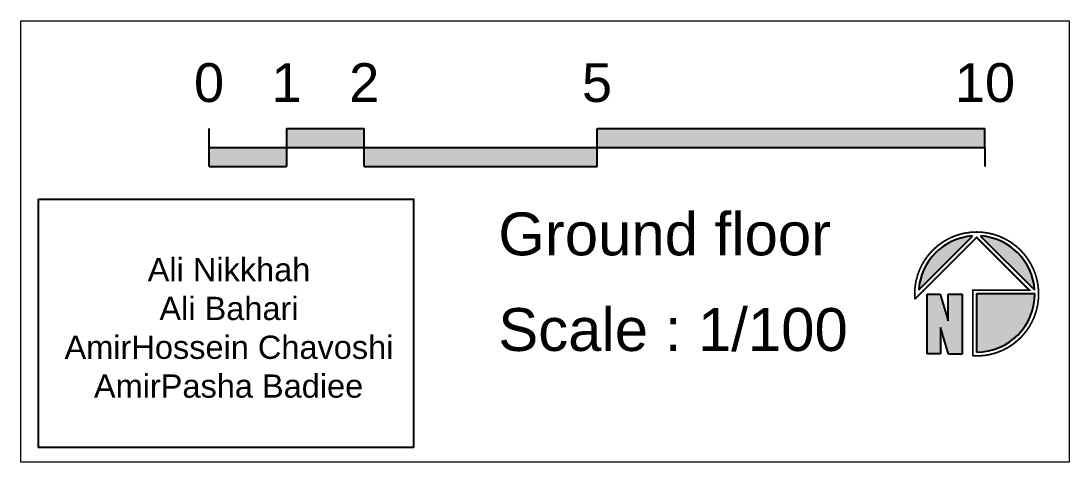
# Model space of a CAD drawing. Header units: millimetres. Extents: x 3348.1 to 3362.1, y 2027.4 to 2066.8.
# Drawn here: x 3348.06 to 3361.57, y 2027.42 to 2033.1 of the extents above; entities that cross this region are included whole.
import ezdxf
from ezdxf.enums import TextEntityAlignment as Align

# ---------------------------------------------------------------- set-up
doc = ezdxf.new("R2010")
doc.units = ezdxf.units.MM
doc.linetypes.add('DASHDOT2', pattern=[0.5, 0.25, -0.125, 0, -0.125])
doc.layers.add('Axe Architechture', color=7, linetype='Continuous', lineweight=15)
doc.styles.add('arial', font='arial.ttf', dxfattribs={"height": 2.5})
doc.styles.get("Standard").update_dxf_attribs({"font": 'arial.ttf'})

# ---------------------------------------------------------------- blocks, each defined once
blk = doc.blocks.new('NORTH')
at = {"linetype": 'Continuous'}
h = blk.add_hatch(color=256, dxfattribs=at)
edge = h.paths.add_edge_path()
edge.add_line((-0.4676, 0.0324), (-0.0324, 0.4676))
edge.add_arc((0, 0), 0.4688, 93.95964, 176.04036)
h = blk.add_hatch(color=256, dxfattribs=at)
edge = h.paths.add_edge_path()
edge.add_line((0.0324, 0.4676), (0.4676, 0.0324))
edge.add_arc((0, 0), 0.4688, 3.95964, 86.04036)
h = blk.add_hatch(color=256, dxfattribs=at)
edge = h.paths.add_edge_path()
edge.add_line((0.4687, 0), (0, 0))
edge.add_line((0, 0), (0, -0.4687))
edge.add_arc((0, 0), 0.4688, 270, 360)
blk.add_hatch(color=256, dxfattribs=at).paths.add_polyline_path([(-0.2288, -0.2175), (-0.2288, -0.0014), (-0.118, -0.0014), (-0.118, -0.485), (-0.2261, -0.485), (-0.291, -0.2716), (-0.291, -0.4823), (-0.3992, -0.4823), (-0.3992, -0.0014), (-0.2937, -0.0014)])
at = {"color": 0, "linetype": 'ByBlock'}
for p, q in [((-0.4676, 0.0324), (-0.0324, 0.4676)), ((0.0324, 0.4676), (0.4676, 0.0324)), ((0, 0), (0, -0.4687)), ((0.4687, 0), (0, 0))]:
    blk.add_line(p, q, dxfattribs=at)
at = {"linetype": 'Continuous'}
for p, q in [((-0.3992, -0.4823), (-0.3992, -0.0014)), ((-0.3992, -0.0014), (-0.2937, -0.0014)), ((-0.2937, -0.0014), (-0.2288, -0.2175)), ((-0.2288, -0.0014), (-0.118, -0.0014)), ((-0.2288, -0.2175), (-0.2288, -0.0014)), ((-0.118, -0.0014), (-0.118, -0.485)), ((-0.2261, -0.485), (-0.291, -0.2716)), ((-0.291, -0.2716), (-0.291, -0.4823)), ((-0.291, -0.4823), (-0.3992, -0.4823)), ((-0.118, -0.485), (-0.2261, -0.485))]:
    blk.add_line(p, q, dxfattribs=at)
at = {"color": 0, "linetype": 'ByBlock', "const_width": 0.0138}
blk.add_lwpolyline([(-0.0313, -0.499, 2.690612), (-0.4982, -0.0424), (0, 0.4558), (0.4246, 0.0313), (-0.0313, 0.0313)], format="xyb", close=True, dxfattribs=at)
at = {"color": 0, "linetype": 'ByBlock'}
for start, end in [(93.95964, 176.04036), (3.95964, 86.04036), (270, 0)]:
    blk.add_arc((0, 0), 0.4688, start, end, dxfattribs=at)
blk = doc.blocks.new('a')
h = blk.add_hatch(color=1)
h.paths.add_polyline_path([(-4.524, 0.856), (-5.524, 0.856), (-5.524, 0.61), (-4.524, 0.61)])
h.paths.add_polyline_path([(-5.524, 0.61), (-6.524, 0.61), (-6.524, 0.363), (-5.524, 0.363)])
h.paths.add_polyline_path([(-1.524, 0.61), (-4.524, 0.61), (-4.524, 0.363), (-1.524, 0.363)])
blk.add_hatch(color=1).paths.add_polyline_path([(3.476, 0.856), (-1.524, 0.856), (-1.524, 0.61), (3.476, 0.61)])
at = {"color": 1}
for p, q in [((-6.524, 0.61), (-6.524, 0.856)), ((-5.524, 0.856), (-4.524, 0.856)), ((-5.524, 0.856), (-5.524, 0.363)), ((-4.524, 0.363), (-4.524, 0.856)), ((-1.524, 0.856), (3.476, 0.856)), ((-6.524, 0.363), (-6.524, 0.61)), ((-6.524, 0.61), (-5.524, 0.61)), ((-5.524, 0.61), (3.476, 0.61)), ((3.476, 0.61), (3.476, 0.363)), ((-6.524, 0.363), (-5.524, 0.363)), ((-4.524, 0.363), (-1.524, 0.363))]:
    blk.add_line(p, q, dxfattribs=at)
for points in [[(-1.524, 0.363), (-1.524, 0.856)], [(3.476, 0.61), (3.476, 0.856)]]:
    blk.add_lwpolyline(points, dxfattribs=at)
at = {"color": 1, "style": 'arial'}
for s, p in [('0', (-6.524, 1.446)), ('1', (-5.524, 1.446)), ('2', (-4.524, 1.446)), ('5', (-1.524, 1.446)), ('10', (3.476, 1.446))]:
    blk.add_text(s, height=0.5, dxfattribs=at).set_placement(p, align=Align.MIDDLE_CENTER)

msp = doc.modelspace()

# ---------------------------------------------------------------- linework, layer by layer
at = {"lineweight": 9, "ltscale": 2}
msp.add_lwpolyline([(3348.061, 2033.104), (3361.569, 2033.104), (3361.569, 2027.42), (3348.061, 2027.42)], close=True, dxfattribs=at)
msp.add_lwpolyline([(3348.286, 2030.808), (3353.119, 2030.808), (3353.119, 2027.606), (3348.286, 2027.606)], close=True)

# ---------------------------------------------------------------- block references
msp.add_blockref('a', (3357.009, 2030.864))
at = {"linetype": 'Continuous', "xscale": 1.597722085886549, "yscale": 1.597722085886549, "zscale": 1.597722085886549}
msp.add_blockref('NORTH', (3360.378, 2029.586), dxfattribs=at)

# ---------------------------------------------------------------- texts
at = {"insert": (3348.571, 2030.05), "char_height": 0.3, "attachment_point": 1}
msp.add_mtext_dynamic_manual_height_columns('\\pi1.12292;Ali Nikkhah\\P\\pi1.27425;Ali Bahari\\P\\pi0.05153;AmirHossein Chavoshi\\P\\pi0.43001;AmirPasha Badiee', width=4.31371, gutter_width=2.762, heights=[2.754], dxfattribs=at)
at = {"layer": 'Axe Architechture', "linetype": 'DASHDOT2'}
for s, p in [('Ground floor', (3354.213, 2030.084)), ('Scale : 1/100', (3354.213, 2028.852))]:
    msp.add_text(s, height=0.5524, dxfattribs=at).set_placement(p)

doc.saveas('drawing.dxf')
